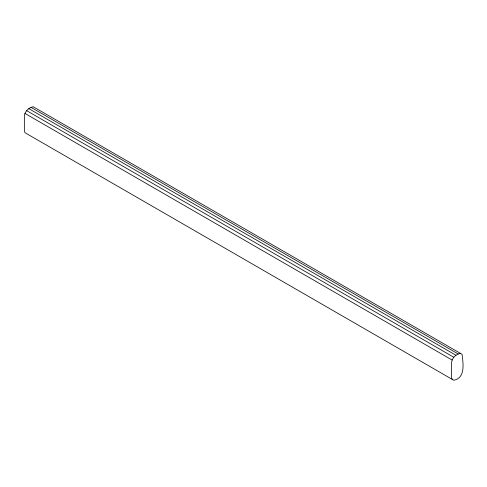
<?xml version="1.0" encoding="UTF-8"?>
<svg xmlns="http://www.w3.org/2000/svg" width="487" height="487" viewBox="0 0 487 487"><rect width="100%" height="100%" fill="white"/><g stroke="black" fill="none" stroke-linecap="round" stroke-linejoin="round"><path stroke-width="0.73" d="M24.947 113.422L24.35 116.332L24.35 130.461L24.947 132.689L453.75 380.256C465.724 378.058 463.113 362.918 462.053 354.311L33.25 106.744C29.585 107.396 26.408 110.013 24.947 113.422L452.125 360.045L451.528 362.961L451.528 377.09L452.125 379.312M452.125 360.045C453.586 356.636 456.757 354.025 460.428 353.373M31.022 107.341L458.2 353.97M28.8 108.625L455.978 355.254M26.572 110.598L453.75 357.227"/></g></svg>
